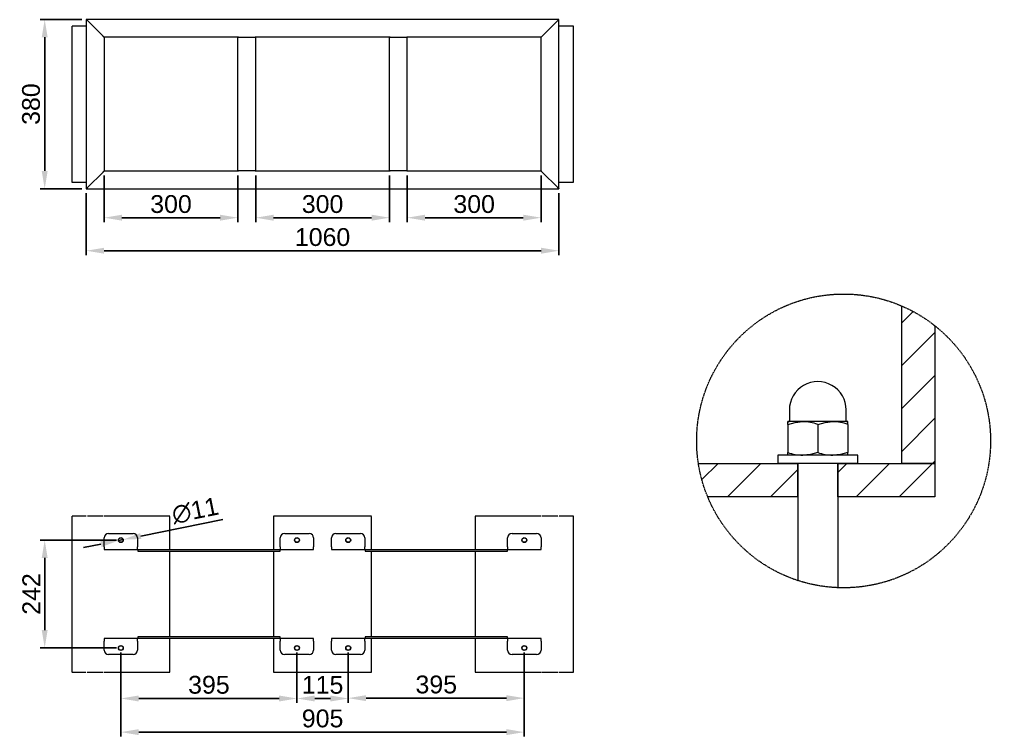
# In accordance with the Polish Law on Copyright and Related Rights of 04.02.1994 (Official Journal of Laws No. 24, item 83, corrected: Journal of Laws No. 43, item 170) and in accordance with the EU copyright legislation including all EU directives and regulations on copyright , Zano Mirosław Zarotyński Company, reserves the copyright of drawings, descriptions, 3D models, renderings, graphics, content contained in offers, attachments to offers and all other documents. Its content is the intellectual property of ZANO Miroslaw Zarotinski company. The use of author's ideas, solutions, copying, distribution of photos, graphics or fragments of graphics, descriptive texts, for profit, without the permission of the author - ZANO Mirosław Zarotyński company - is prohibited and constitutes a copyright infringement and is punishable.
# Model space of a CAD drawing. Header units: millimetres. Extents: x -307 to 3724, y -150 to 3073.
# Drawn here: x -94 to 2085, y -150 to 1459 of the extents above; entities that cross this region are included whole.
import ezdxf

# ---------------------------------------------------------------- set-up
doc = ezdxf.new("R2010")
doc.units = ezdxf.units.MM
doc.linetypes.add('HIDDEN', pattern=[1.905, 1.27, -0.635])
for name, color, linetype, lineweight in [('ZANO_R', 7, 'Continuous', 0), ('ZANO_R_przerywana', 7, 'HIDDEN', 0), ('ZANO_W', 1, 'Continuous', 0)]:
    doc.layers.add(name, color=color, linetype=linetype, lineweight=lineweight)
doc.styles.add('Arial', font='arial.ttf')
doc.styles.get("Standard").update_dxf_attribs({"font": 'ARIALUNI.TTF'})
doc.dimstyles.new('pl i ang', dxfattribs={"dimtxt": 50, "dimasz": 50, "dimexe": 1.25, "dimexo": 0.625, "dimgap": 10, "dimtad": 1, "dimtoh": 1, "dimtxsty": 'Standard', "dimcen": 2.5, "dimclrd": 1, "dimclre": 1, "dimclrt": 1, "dimadec": 0, "dimazin": 0, "dimtfac": 1, "dimtmove": 0, "dimatfit": 3, "dimfxl": 1, "dimarcsym": 1})

# ---------------------------------------------------------------- blocks, each defined once
blk = doc.blocks.new('*D400')
at = {"layer": 'ZANO_W', "color": 1, "lineweight": -2}
for p, q in [((46.4, 1459), (-46.9, 1459)), ((-36.9, 1419), (-36.9, 1119)), ((46.5, 1079), (-46.9, 1079))]:
    blk.add_line(p, q, dxfattribs=at)
at = {"layer": 'ZANO_W', "color": 1}
for points in [[(-30.3, 1419), (-43.6, 1419), (-36.9, 1459)], [(-43.6, 1119), (-30.3, 1119), (-36.9, 1079)]]:
    blk.add_solid(points, dxfattribs=at)
at = {"layer": 'ZANO_W', "color": 1, "insert": (-67.4, 1269), "char_height": 40, "attachment_point": 5, "rotation": 90, "style": 'Arial'}
blk.add_mtext('380', dxfattribs=at)
blk = doc.blocks.new('*D401')
at = {"layer": 'ZANO_W', "color": 1, "lineweight": -2}
for p, q in [((123.9, 290.8), (-46.9, 290.8)), ((-36.9, 250.8), (-36.9, 88.8)), ((123.9, 48.8), (-46.9, 48.8))]:
    blk.add_line(p, q, dxfattribs=at)
at = {"layer": 'ZANO_W', "color": 1}
for points in [[(-30.3, 250.8), (-43.6, 250.8), (-36.9, 290.8)], [(-43.6, 88.8), (-30.3, 88.8), (-36.9, 48.8)]]:
    blk.add_solid(points, dxfattribs=at)
at = {"layer": 'ZANO_W', "color": 1, "insert": (-67, 169.8), "char_height": 40, "attachment_point": 5, "rotation": 90, "style": 'Arial'}
blk.add_mtext('242', dxfattribs=at)
blk = doc.blocks.new('*D402')
at = {"layer": 'ZANO_W', "color": 1, "lineweight": -2}
for p, q in [((133.9, 38.8), (133.9, -74.6)), ((528.9, 38.8), (528.9, -74.6)), ((173.9, -64.6), (488.9, -64.6))]:
    blk.add_line(p, q, dxfattribs=at)
at = {"layer": 'ZANO_W', "color": 1}
for points in [[(173.9, -57.9), (173.9, -71.3), (133.9, -64.6)], [(488.9, -71.3), (488.9, -57.9), (528.9, -64.6)]]:
    blk.add_solid(points, dxfattribs=at)
at = {"layer": 'ZANO_W', "color": 1, "insert": (331.4, -34.1), "char_height": 40, "attachment_point": 5, "style": 'Arial'}
blk.add_mtext('395', dxfattribs=at)
blk = doc.blocks.new('*D403')
at = {"layer": 'ZANO_W', "color": 1, "lineweight": -2}
for p, q in [((528.9, 38.8), (528.9, -74.6)), ((643.9, 38.8), (643.9, -74.6)), ((568.9, -64.6), (603.9, -64.6))]:
    blk.add_line(p, q, dxfattribs=at)
at = {"layer": 'ZANO_W', "color": 1}
for points in [[(568.9, -57.9), (568.9, -71.3), (528.9, -64.6)], [(603.9, -71.3), (603.9, -57.9), (643.9, -64.6)]]:
    blk.add_solid(points, dxfattribs=at)
at = {"layer": 'ZANO_W', "color": 1, "insert": (586.4, -34.2), "char_height": 40, "attachment_point": 5, "style": 'Arial'}
blk.add_mtext('115', dxfattribs=at)
blk = doc.blocks.new('*D404')
at = {"layer": 'ZANO_W', "color": 1, "lineweight": -2}
for p, q in [((643.9, 38.8), (643.9, -73.8)), ((1038.9, 38.8), (1038.9, -73.8)), ((683.9, -63.8), (998.9, -63.8))]:
    blk.add_line(p, q, dxfattribs=at)
at = {"layer": 'ZANO_W', "color": 1}
for points in [[(683.9, -57.2), (683.9, -70.5), (643.9, -63.8)], [(998.9, -70.5), (998.9, -57.2), (1038.9, -63.8)]]:
    blk.add_solid(points, dxfattribs=at)
at = {"layer": 'ZANO_W', "color": 1, "insert": (841.4, -33.4), "char_height": 40, "attachment_point": 5, "style": 'Arial'}
blk.add_mtext('395', dxfattribs=at)
blk = doc.blocks.new('*D405')
at = {"layer": 'ZANO_W', "color": 1, "lineweight": -2}
for p, q in [((133.9, 38.8), (133.9, -150.1)), ((1038.9, 38.8), (1038.9, -150.1)), ((173.9, -140.1), (998.9, -140.1))]:
    blk.add_line(p, q, dxfattribs=at)
at = {"layer": 'ZANO_W', "color": 1}
for points in [[(173.9, -133.4), (173.9, -146.7), (133.9, -140.1)], [(998.9, -146.7), (998.9, -133.4), (1038.9, -140.1)]]:
    blk.add_solid(points, dxfattribs=at)
at = {"layer": 'ZANO_W', "color": 1, "insert": (586.4, -109.6), "char_height": 40, "attachment_point": 5, "style": 'Arial'}
blk.add_mtext('905', dxfattribs=at)
blk = doc.blocks.new('*D408')
at = {"layer": 'ZANO_W', "color": 1, "lineweight": -2}
for p, q in [((178.5, 299.9), (362.4, 337)), ((128.6, 289.8), (139.3, 291.9)), ((89.3, 281.8), (50.1, 273.9))]:
    blk.add_line(p, q, dxfattribs=at)
at = {"layer": 'ZANO_W', "color": 1}
for points in [[(177.2, 306.4), (179.9, 293.3), (139.3, 291.9)], [(90.7, 275.3), (88, 288.4), (128.6, 289.8)]]:
    blk.add_solid(points, dxfattribs=at)
at = {"layer": 'ZANO_W', "color": 1, "insert": (300.8, 356.7), "char_height": 40, "attachment_point": 5, "rotation": 11.416, "style": 'Arial'}
blk.add_mtext('∅11', dxfattribs=at)
blk = doc.blocks.new('*D409')
at = {"layer": 'ZANO_W', "color": 1, "lineweight": -2}
for p, q in [((96.4, 1109), (96.4, 1004.1)), ((396.4, 1109), (396.4, 1004.1)), ((136.4, 1014.1), (356.4, 1014.1))]:
    blk.add_line(p, q, dxfattribs=at)
at = {"layer": 'ZANO_W', "color": 1}
for points in [[(136.4, 1020.8), (136.4, 1007.4), (96.4, 1014.1)], [(356.4, 1007.4), (356.4, 1020.8), (396.4, 1014.1)]]:
    blk.add_solid(points, dxfattribs=at)
at = {"layer": 'ZANO_W', "color": 1, "insert": (246.4, 1044.5), "char_height": 40, "attachment_point": 5, "style": 'Arial'}
blk.add_mtext('300', dxfattribs=at)
blk = doc.blocks.new('*D410')
at = {"layer": 'ZANO_W', "color": 1, "lineweight": -2}
for p, q in [((436.4, 1109), (436.4, 1004.1)), ((736.4, 1109), (736.4, 1004.1)), ((476.4, 1014.1), (696.4, 1014.1))]:
    blk.add_line(p, q, dxfattribs=at)
at = {"layer": 'ZANO_W', "color": 1}
for points in [[(476.4, 1020.8), (476.4, 1007.4), (436.4, 1014.1)], [(696.4, 1007.4), (696.4, 1020.8), (736.4, 1014.1)]]:
    blk.add_solid(points, dxfattribs=at)
at = {"layer": 'ZANO_W', "color": 1, "insert": (586.4, 1044.5), "char_height": 40, "attachment_point": 5, "style": 'Arial'}
blk.add_mtext('300', dxfattribs=at)
blk = doc.blocks.new('*D411')
at = {"layer": 'ZANO_W', "color": 1, "lineweight": -2}
for p, q in [((776.4, 1109), (776.4, 1004.1)), ((1076.4, 1109), (1076.4, 1004.1)), ((816.4, 1014.1), (1036.4, 1014.1))]:
    blk.add_line(p, q, dxfattribs=at)
at = {"layer": 'ZANO_W', "color": 1}
for points in [[(816.4, 1020.8), (816.4, 1007.4), (776.4, 1014.1)], [(1036.4, 1007.4), (1036.4, 1020.8), (1076.4, 1014.1)]]:
    blk.add_solid(points, dxfattribs=at)
at = {"layer": 'ZANO_W', "color": 1, "insert": (926.4, 1044.5), "char_height": 40, "attachment_point": 5, "style": 'Arial'}
blk.add_mtext('300', dxfattribs=at)
blk = doc.blocks.new('*D412')
at = {"layer": 'ZANO_W', "color": 1, "lineweight": -2}
for p, q in [((56.4, 1069), (56.4, 930)), ((1116.4, 1069), (1116.4, 930)), ((96.4, 940), (1076.4, 940))]:
    blk.add_line(p, q, dxfattribs=at)
at = {"layer": 'ZANO_W', "color": 1}
for points in [[(96.4, 946.7), (96.4, 933.3), (56.4, 940)], [(1076.4, 933.3), (1076.4, 946.7), (1116.4, 940)]]:
    blk.add_solid(points, dxfattribs=at)
at = {"layer": 'ZANO_W', "color": 1, "insert": (586.4, 970.4), "char_height": 40, "attachment_point": 5, "style": 'Arial'}
blk.add_mtext('1060', dxfattribs=at)

msp = doc.modelspace()

# ---------------------------------------------------------------- linework, layer by layer
at = {"layer": 'ZANO_R'}
for p, q in [((56.4, 1459), (56.4, 1079)), ((1116.4, 1459), (56.4, 1459)), ((58.9, 1456.5), (93.9, 1421.5)), ((1078.9, 1421.5), (1113.9, 1456.5)), ((1116.4, 1079), (1116.4, 1459)), ((96.4, 1419), (96.4, 1119)), ((397.8, 1419), (96.4, 1419)), ((396.4, 1119), (396.4, 1419)), ((397.8, 1419), (402.8, 1419)), ((402.8, 1419), (430, 1419)), ((430, 1419), (435.1, 1419)), ((737.8, 1419), (435.1, 1419)), ((436.4, 1119), (436.4, 1419)), ((736.4, 1119), (736.4, 1419)), ((737.8, 1419), (742.8, 1419)), ((742.8, 1419), (770, 1419)), ((770, 1419), (775.1, 1419)), ((1076.4, 1419), (775.1, 1419)), ((776.4, 1119), (776.4, 1419)), ((1076.4, 1119), (1076.4, 1419)), ((58.9, 1081.5), (93.9, 1116.5)), ((96.4, 1119), (397.8, 1119)), ((402.8, 1119), (397.8, 1119)), ((430, 1119), (402.8, 1119)), ((435.1, 1119), (430, 1119)), ((435.1, 1119), (737.8, 1119)), ((742.8, 1119), (737.8, 1119)), ((770, 1119), (742.8, 1119)), ((775.1, 1119), (770, 1119)), ((775.1, 1119), (1076.4, 1119)), ((1078.9, 1116.5), (1113.9, 1081.5)), ((56.4, 1079), (1116.4, 1079)), ((1884.7, 816.4), (1884.7, 462.7)), ((1884.7, 777.8), (1910.8, 803.8)), ((1959.7, 771.7), (1959.7, 462.7)), ((1884.7, 681.5), (1959.7, 756.5)), ((1884.7, 585.3), (1959.7, 660.3)), ((1633.4, 582.7), (1633.4, 558.3)), ((1760.9, 558.3), (1760.9, 582.7)), ((1629.7, 550.4), (1629.7, 556.5)), ((1663.4, 556.5), (1629.7, 556.5)), ((1629.7, 550.4), (1646.2, 554.8)), ((1629.7, 550.4), (1629.7, 487.5)), ((1646.2, 554.8), (1663.4, 556.5)), ((1730.9, 556.5), (1663.4, 556.5)), ((1697.2, 550.4), (1713.7, 554.8)), ((1697.2, 550.4), (1697.2, 487.5)), ((1713.7, 554.8), (1730.9, 556.5)), ((1764.7, 556.5), (1730.9, 556.5)), ((1764.7, 550.4), (1764.7, 556.5)), ((1764.7, 550.4), (1764.7, 487.5)), ((1884.7, 489.1), (1959.7, 564.1)), ((1607.2, 481.5), (1607.2, 462.7)), ((1787.2, 481.5), (1607.2, 481.5)), ((1629.7, 481.5), (1629.7, 487.5)), ((1680.7, 483.1), (1663.4, 481.5)), ((1697.2, 487.5), (1680.7, 483.1)), ((1748.2, 483.1), (1730.9, 481.5)), ((1764.7, 487.5), (1748.2, 483.1)), ((1764.7, 481.5), (1764.7, 487.5)), ((1787.2, 462.7), (1787.2, 481.5)), ((1429.4, 462.9), (1652.2, 462.7)), ((1437.2, 426.4), (1473.6, 462.9)), ((1494.6, 387.7), (1569.7, 462.8)), ((1787.2, 462.7), (1607.2, 462.7)), ((1652.2, 387.7), (1652.2, 462.7)), ((1652.2, 462.7), (1652.2, 200.1)), ((1742.2, 387.7), (1742.2, 462.7)), ((1742.2, 462.7), (1959.7, 462.7)), ((1742.2, 462.7), (1742.2, 183.9)), ((1742.2, 442.8), (1762.1, 462.7)), ((1783.3, 387.7), (1858.3, 462.7)), ((1879.5, 387.7), (1954.5, 462.7)), ((1959.7, 462.7), (1884.7, 462.7)), ((1954.5, 462.7), (1959.7, 467.9)), ((1590.8, 387.7), (1652.2, 449)), ((1652.2, 387.7), (1448.9, 387.7)), ((1959.7, 387.7), (1742.2, 387.7)), ((106.4, 305.8), (161.4, 305.8)), ((501.4, 305.8), (556.4, 305.8)), ((616.4, 305.8), (671.4, 305.8)), ((1011.4, 305.8), (1066.4, 305.8)), ((96.4, 275.4), (96.4, 295.8)), ((171.4, 295.8), (171.4, 275.4)), ((491.4, 275.4), (491.4, 295.8)), ((566.4, 295.8), (566.4, 275.4)), ((606.4, 275.4), (606.4, 295.8)), ((681.4, 295.8), (681.4, 275.4)), ((1001.4, 275.4), (1001.4, 295.8)), ((1076.4, 295.8), (1076.4, 275.4)), ((96.4, 275.4), (96.4, 269.6)), ((96.4, 269.6), (171.4, 269.6)), ((171.4, 269.6), (171.4, 275.4)), ((171.8, 269.8), (171.8, 265.8)), ((171.8, 269.8), (491, 269.8)), ((171.8, 265.8), (491, 265.8)), ((491, 265.8), (491, 269.8)), ((491.4, 275.4), (491.4, 269.6)), ((491.4, 269.6), (566.4, 269.6)), ((566.4, 269.6), (566.4, 275.4)), ((606.4, 275.4), (606.4, 269.6)), ((606.4, 269.6), (681.4, 269.6)), ((681.4, 269.6), (681.4, 275.4)), ((681.8, 269.8), (681.8, 265.8)), ((681.8, 269.8), (1001, 269.8)), ((681.8, 265.8), (1001, 265.8)), ((1001, 265.8), (1001, 269.8)), ((1001.4, 275.4), (1001.4, 269.6)), ((1001.4, 269.6), (1076.4, 269.6)), ((1076.4, 269.6), (1076.4, 275.4)), ((96.4, 70.1), (96.4, 64.2)), ((171.4, 70.1), (96.4, 70.1)), ((171.4, 64.2), (171.4, 70.1)), ((491, 73.8), (171.8, 73.8)), ((171.8, 73.8), (171.8, 69.8)), ((491, 69.8), (171.8, 69.8)), ((491, 69.8), (491, 73.8)), ((491.4, 70.1), (491.4, 64.2)), ((566.4, 70.1), (491.4, 70.1)), ((566.4, 64.2), (566.4, 70.1)), ((606.4, 70.1), (606.4, 64.2)), ((681.4, 70.1), (606.4, 70.1)), ((681.4, 64.2), (681.4, 70.1)), ((1001, 73.8), (681.8, 73.8)), ((681.8, 73.8), (681.8, 69.8)), ((1001, 69.8), (681.8, 69.8)), ((1001, 69.8), (1001, 73.8)), ((1076.4, 70.1), (1001.4, 70.1)), ((1001.4, 70.1), (1001.4, 64.2)), ((1076.4, 64.2), (1076.4, 70.1)), ((96.4, 43.8), (96.4, 64.2)), ((171.4, 64.2), (171.4, 43.8)), ((491.4, 43.8), (491.4, 64.2)), ((566.4, 64.2), (566.4, 43.8)), ((606.4, 43.8), (606.4, 64.2)), ((681.4, 64.2), (681.4, 43.8)), ((1001.4, 43.8), (1001.4, 64.2)), ((1076.4, 64.2), (1076.4, 43.8)), ((161.4, 33.8), (106.4, 33.8)), ((556.4, 33.8), (501.4, 33.8)), ((671.4, 33.8), (616.4, 33.8)), ((1066.4, 33.8), (1011.4, 33.8))]:
    msp.add_line(p, q, dxfattribs=at)
at = {"layer": 'ZANO_R', "flags": 128}
for points in [[(56.4, 1459), (56.5, 1458.9), (56.6, 1458.8), (56.9, 1458.5), (57.2, 1458.2), (57.6, 1457.9), (58, 1457.4), (58.5, 1457), (58.9, 1456.5)], [(58.9, 1456.5), (58.5, 1457), (58, 1457.4), (57.6, 1457.9), (57.2, 1458.2), (56.9, 1458.5), (56.6, 1458.8), (56.5, 1458.9), (56.4, 1459)], [(1113.9, 1456.5), (1114.4, 1456.9), (1114.8, 1457.3), (1115.2, 1457.7), (1115.5, 1458.1), (1115.9, 1458.4), (1116.1, 1458.6), (1116.3, 1458.8), (1116.4, 1458.9), (1116.4, 1459)], [(1116.4, 1459), (1116.4, 1458.9), (1116.3, 1458.8), (1116.1, 1458.6), (1115.9, 1458.4), (1115.5, 1458.1), (1115.2, 1457.7), (1114.8, 1457.3), (1114.4, 1456.9), (1113.9, 1456.5)], [(93.9, 1421.5), (94.4, 1421), (94.9, 1420.5), (95.3, 1420.1), (95.7, 1419.7), (96, 1419.4), (96.3, 1419.2), (96.4, 1419), (96.4, 1419)], [(96.4, 1419), (96.4, 1419), (96.3, 1419.2), (96, 1419.4), (95.7, 1419.7), (95.3, 1420.1), (94.9, 1420.5), (94.4, 1421), (93.9, 1421.5)], [(1076.4, 1419), (1076.5, 1419), (1076.6, 1419.2), (1076.9, 1419.4), (1077.2, 1419.7), (1077.6, 1420.1), (1078, 1420.5), (1078.5, 1421), (1078.9, 1421.5)], [(1078.9, 1421.5), (1078.5, 1421), (1078, 1420.5), (1077.6, 1420.1), (1077.2, 1419.7), (1076.9, 1419.4), (1076.6, 1419.2), (1076.5, 1419), (1076.4, 1419)], [(93.9, 1116.5), (94.4, 1117), (94.9, 1117.4), (95.3, 1117.9), (95.7, 1118.2), (96, 1118.5), (96.3, 1118.8), (96.4, 1118.9), (96.4, 1119)], [(96.4, 1119), (96.4, 1118.9), (96.3, 1118.8), (96.1, 1118.6), (95.9, 1118.4), (95.5, 1118.1), (95.2, 1117.7), (94.8, 1117.3), (94.4, 1116.9), (93.9, 1116.5)], [(1076.4, 1119), (1076.5, 1118.9), (1076.6, 1118.8), (1076.8, 1118.6), (1077, 1118.4), (1077.3, 1118.1), (1077.7, 1117.7), (1078.1, 1117.3), (1078.5, 1116.9), (1078.9, 1116.5)], [(1078.9, 1116.5), (1078.5, 1117), (1078, 1117.4), (1077.6, 1117.9), (1077.2, 1118.2), (1076.9, 1118.5), (1076.6, 1118.8), (1076.5, 1118.9), (1076.4, 1119)], [(56.4, 1079), (56.5, 1079), (56.6, 1079.2), (56.9, 1079.4), (57.2, 1079.7), (57.6, 1080.1), (58, 1080.5), (58.5, 1081), (58.9, 1081.5)], [(58.9, 1081.5), (58.5, 1081), (58, 1080.5), (57.6, 1080.1), (57.2, 1079.7), (56.9, 1079.4), (56.6, 1079.2), (56.5, 1079), (56.4, 1079)], [(1113.9, 1081.5), (1114.4, 1081), (1114.9, 1080.5), (1115.3, 1080.1), (1115.7, 1079.7), (1116, 1079.4), (1116.3, 1079.2), (1116.4, 1079), (1116.4, 1079)], [(1116.4, 1079), (1116.4, 1079), (1116.3, 1079.2), (1116, 1079.4), (1115.7, 1079.7), (1115.3, 1080.1), (1114.9, 1080.5), (1114.4, 1081), (1113.9, 1081.5)]]:
    msp.add_lwpolyline(points, dxfattribs=at)
at = {"layer": 'ZANO_R'}
msp.add_lwpolyline([(1959.7, 462.7), (1959.7, 387.7)], dxfattribs=at)
for centre, radius in [((133.9, 290.8), 5.5), ((133.9, 290.8), 5), ((528.9, 290.8), 5.5), ((528.9, 290.8), 5), ((643.9, 290.8), 5.5), ((643.9, 290.8), 5), ((1038.9, 290.8), 5.5), ((1038.9, 290.8), 5), ((133.9, 48.8), 5.5), ((133.9, 48.8), 5), ((528.9, 48.8), 5.5), ((528.9, 48.8), 5), ((643.9, 48.8), 5.5), ((643.9, 48.8), 5), ((1038.9, 48.8), 5.5), ((1038.9, 48.8), 5)]:
    msp.add_circle(centre, radius, dxfattribs=at)
for centre, radius, start, end in [((1697.2, 582.7), 63.7, 359.9997, 180.0003), ((1631.6, 558.3), 1.88, 270.0029, 359.9902), ((1662.6, 454.1), 102.3, 70.227, 89.5168), ((1730.1, 454.1), 102.3, 70.227, 89.5168), ((1762.8, 558.3), 1.88, 180.0098, 269.9971), ((1664.3, 583.8), 102.3, 250.2279, 269.5163), ((1731.8, 583.8), 102.3, 250.2279, 269.5163), ((106.4, 295.8), 10, 90, 180), ((161.4, 295.8), 10, 0, 90), ((501.4, 295.8), 10, 90, 180), ((556.4, 295.8), 10, 0, 90), ((616.4, 295.8), 10, 90, 180), ((671.4, 295.8), 10, 0, 90), ((1011.4, 295.8), 10, 90, 180), ((1066.4, 295.8), 10, 0, 90), ((106.4, 43.8), 10, 180, 270), ((161.4, 43.8), 10, 270, 0), ((501.4, 43.8), 10, 180, 270), ((556.4, 43.8), 10, 270, 0), ((616.4, 43.8), 10, 180, 270), ((671.4, 43.8), 10, 270, 0), ((1011.4, 43.8), 10, 180, 270), ((1066.4, 43.8), 10, 270, 0)]:
    msp.add_arc(centre, radius, start, end, dxfattribs=at)
at = {"layer": 'ZANO_R_przerywana'}
for p, q in [((56.4, 1444), (23.9, 1444)), ((23.9, 1444), (23.9, 1094)), ((1148.9, 1444), (1116.4, 1444)), ((1148.9, 1094), (1148.9, 1444)), ((23.9, 1094), (56.4, 1094)), ((1116.4, 1094), (1148.9, 1094)), ((23.9, 344.8), (23.9, -5.2)), ((56.4, 344.8), (23.9, 344.8)), ((94.4, 344.8), (58.4, 344.8)), ((243.9, 344.8), (96.4, 344.8)), ((243.9, 269.8), (243.9, 344.8)), ((476.4, 344.8), (476.4, 269.8)), ((696.4, 344.8), (476.4, 344.8)), ((696.4, 269.8), (696.4, 344.8)), ((1076.4, 344.8), (928.9, 344.8)), ((928.9, 344.8), (928.9, 269.8)), ((1114.4, 344.8), (1078.4, 344.8)), ((1148.9, 344.8), (1116.4, 344.8)), ((1148.9, -5.2), (1148.9, 344.8)), ((243.9, 73.8), (243.9, 265.8)), ((476.4, 265.8), (476.4, 73.8)), ((696.4, 73.8), (696.4, 265.8)), ((928.9, 265.8), (928.9, 73.8)), ((243.9, -5.2), (243.9, 69.8)), ((476.4, 69.8), (476.4, -5.2)), ((696.4, -5.2), (696.4, 69.8)), ((928.9, 69.8), (928.9, -5.2)), ((23.9, -5.2), (56.4, -5.2)), ((58.4, -5.2), (94.4, -5.2)), ((96.4, -5.2), (243.9, -5.2)), ((476.4, -5.2), (696.4, -5.2)), ((928.9, -5.2), (1076.4, -5.2)), ((1078.4, -5.2), (1114.4, -5.2)), ((1116.4, -5.2), (1148.9, -5.2))]:
    msp.add_line(p, q, dxfattribs=at)
at = {"layer": 'ZANO_R_przerywana', "color": 1}
msp.add_circle((1755.1, 513.3), 329.6, dxfattribs=at)

# ---------------------------------------------------------------- dimensions: what is measured, and where the dimension line sits
at = {"layer": 'ZANO_W'}
for base, p1, p2, picture, middle in [((-36.9, 1079), (56.4, 1459), (56.5, 1079), '*D400', (-67.4, 1269)), ((-36.9, 48.8), (133.9, 290.8), (133.9, 48.8), '*D401', (-67, 169.8))]:
    dim = msp.add_linear_dim(base=base, p1=p1, p2=p2, angle=90, dimstyle='pl i ang', override={"dimtxt": 40, "dimasz": 40, "dimexe": 10, "dimexo": 10, "dimtoh": 0, "dimdec": 0, "dimtxsty": 'Arial', "dimtdec": 0, "dimtmove": 1}, dxfattribs=at)
    dim.commit()
    dim.dimension.update_dxf_attribs({"geometry": picture, "text_midpoint": middle})
for base, p1, p2, picture, middle in [((396.4, 1014.1), (96.4, 1119), (396.4, 1119), '*D409', (246.4, 1044.5)), ((736.4, 1014.1), (436.4, 1119), (736.4, 1119), '*D410', (586.4, 1044.5)), ((1076.4, 1014.1), (776.4, 1119), (1076.4, 1119), '*D411', (926.4, 1044.5)), ((1116.4, 940), (56.4, 1079), (1116.4, 1079), '*D412', (586.4, 970.4)), ((528.9, -64.6), (133.9, 48.8), (528.9, 48.8), '*D402', (331.4, -34.1)), ((1038.9, -140.1), (133.9, 48.8), (1038.9, 48.8), '*D405', (586.4, -109.6)), ((643.9, -64.6), (528.9, 48.8), (643.9, 48.8), '*D403', (586.4, -34.2)), ((1038.9, -63.8), (643.9, 48.8), (1038.9, 48.8), '*D404', (841.4, -33.4))]:
    dim = msp.add_linear_dim(base=base, p1=p1, p2=p2, dimstyle='pl i ang', override={"dimtxt": 40, "dimasz": 40, "dimexe": 10, "dimexo": 10, "dimtoh": 0, "dimdec": 0, "dimtxsty": 'Arial', "dimtdec": 0, "dimtmove": 1}, dxfattribs=at)
    dim.commit()
    dim.dimension.update_dxf_attribs({"geometry": picture, "text_midpoint": middle})
dim = msp.add_diameter_dim_2p(p1=(128.6, 289.8), p2=(139.3, 291.9), dimstyle='pl i ang', override={"dimtxt": 40, "dimasz": 40, "dimexe": 10, "dimexo": 10, "dimtoh": 0, "dimdec": 0, "dimtxsty": 'Arial', "dimtdec": 0, "dimtmove": 1}, dxfattribs=at)
dim.commit()
dim.dimension.update_dxf_attribs({"geometry": '*D408', "text_midpoint": (307, 325.8), "dimtype": 163})

doc.saveas('drawing.dxf')
